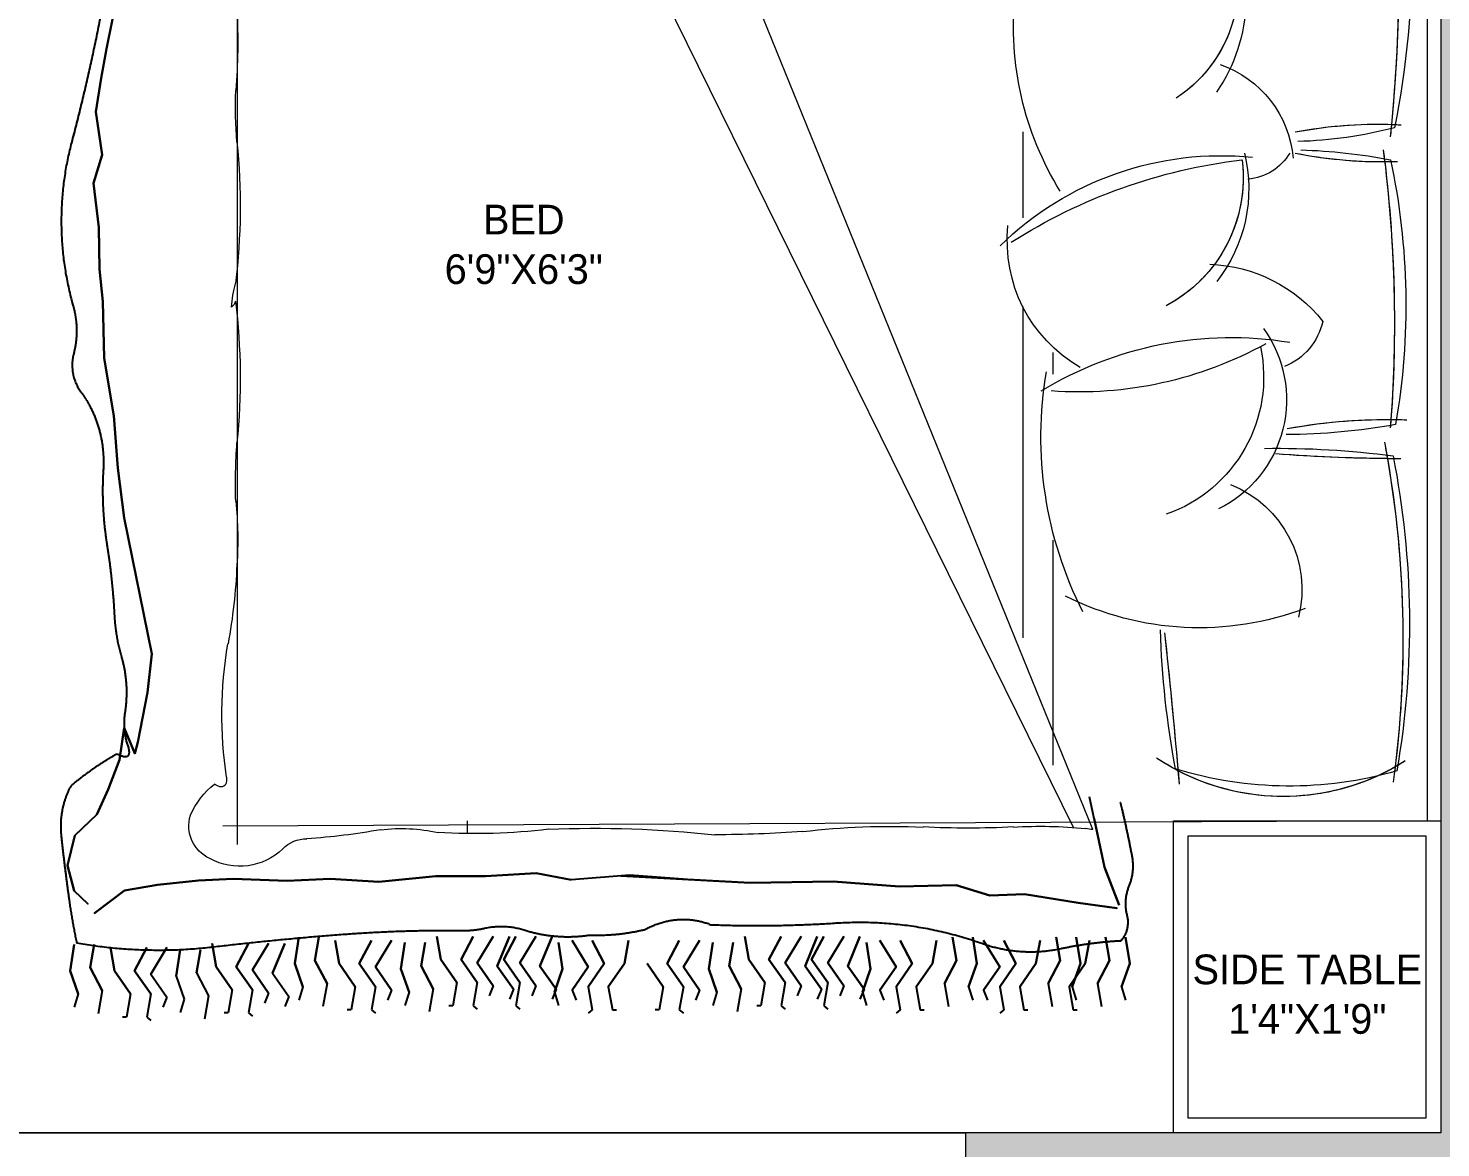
# Model space of a CAD drawing. Header units: inches. Extents: x 2744 to 7136, y -4349 to -2068.
# Drawn here: x 5421.1 to 5516.1, y -4074.3 to -3998.9 of the extents above; entities that cross this region are included whole.
import ezdxf

# ---------------------------------------------------------------- set-up
doc = ezdxf.new("R2010")
doc.units = ezdxf.units.IN
doc.header["$MEASUREMENT"] = 0
doc.linetypes.add('1', pattern=[0])
doc.layers.add('1_text', color=252, linetype='Continuous')
doc.layers.add('col.', color=31, linetype='Continuous', lineweight=0)
doc.layers.add('DIM', color=40, linetype='1', lineweight=0)
doc.layers.add('HATCH', color=251, linetype='Continuous', lineweight=0, transparency=0.75)
doc.styles.add('HEMI', font='stylu.ttf')

# ---------------------------------------------------------------- blocks, each defined once
blk = doc.blocks.new('RUG')
at = {"color": 252, "true_color": 0x939598}
for p, q in [((35282.321, -13409.025), (35281.32, -13404.299)), ((35281.628, -13405.754), (35282.321, -13409.025)), ((35282.321, -13409.025), (35283.32, -13411.59)), ((35283.32, -13411.59), (35282.321, -13409.025)), ((35218.112, -13416.229), (35219.198, -13417.787)), ((35218.112, -13416.229), (35219.198, -13417.787)), ((35219.83, -13416.366), (35220.373, -13417.924)), ((35219.83, -13416.366), (35220.373, -13417.924)), ((35221.188, -13416.144), (35222.002, -13417.701)), ((35221.188, -13416.144), (35222.002, -13417.701)), ((35226.318, -13416.174), (35227.404, -13417.731)), ((35226.318, -13416.174), (35227.404, -13417.731)), ((35214.854, -13417.342), (35214.583, -13418.9)), ((35214.854, -13417.342), (35214.583, -13418.9)), ((35223.603, -13417.286), (35223.332, -13418.844)), ((35223.603, -13417.286), (35223.332, -13418.844)), ((35224.961, -13417.286), (35224.689, -13418.844)), ((35224.961, -13417.286), (35224.689, -13418.844)), ((35228.352, -13417.083), (35228.08, -13417.973)), ((35228.352, -13417.083), (35228.08, -13417.973)), ((35229.981, -13416.86), (35229.709, -13418.418)), ((35229.981, -13416.86), (35229.709, -13418.418)), ((35231.881, -13417.083), (35231.61, -13418.64)), ((35231.881, -13417.083), (35231.61, -13418.64)), ((35233.239, -13417.083), (35232.967, -13418.64)), ((35233.239, -13417.083), (35232.967, -13418.64)), ((35234.325, -13417.305), (35234.053, -13417.973)), ((35234.325, -13417.305), (35234.053, -13417.973)), ((35235.5, -13417.442), (35235.228, -13418.332)), ((35235.5, -13417.442), (35235.228, -13418.332)), ((35237.129, -13417.22), (35236.857, -13418.777)), ((35237.129, -13417.22), (35236.857, -13418.777)), ((35238.73, -13416.804), (35238.459, -13418.362)), ((35238.73, -13416.804), (35238.459, -13418.362)), ((35240.088, -13416.804), (35239.816, -13418.362)), ((35240.088, -13416.804), (35239.816, -13418.362)), ((35241.174, -13417.027), (35240.902, -13417.695)), ((35241.174, -13417.027), (35240.902, -13417.695)), ((35242.531, -13417.25), (35242.26, -13417.917)), ((35242.531, -13417.25), (35242.26, -13417.917)), ((35242.959, -13416.804), (35242.687, -13418.362)), ((35242.959, -13416.804), (35242.687, -13418.362)), ((35244.045, -13417.027), (35243.773, -13417.695)), ((35244.045, -13417.027), (35243.773, -13417.695)), ((35245.402, -13417.25), (35245.131, -13417.917)), ((35245.402, -13417.25), (35245.131, -13417.917)), ((35245.299, -13417.442), (35245.57, -13418.332)), ((35245.299, -13417.442), (35245.57, -13418.332)), ((35246.474, -13417.305), (35246.745, -13417.973)), ((35246.474, -13417.305), (35246.745, -13417.973)), ((35247.56, -13417.083), (35247.831, -13418.64)), ((35247.56, -13417.083), (35247.831, -13418.64)), ((35248.917, -13417.083), (35249.189, -13418.64)), ((35248.917, -13417.083), (35249.189, -13418.64)), ((35252.611, -13417.083), (35252.339, -13418.64)), ((35252.611, -13417.083), (35252.339, -13418.64)), ((35253.968, -13417.083), (35253.697, -13418.64)), ((35253.968, -13417.083), (35253.697, -13418.64)), ((35255.054, -13417.305), (35254.783, -13417.973)), ((35255.054, -13417.305), (35254.783, -13417.973)), ((35256.229, -13417.442), (35255.958, -13418.332)), ((35256.229, -13417.442), (35255.958, -13418.332)), ((35257.858, -13417.22), (35257.587, -13418.777)), ((35257.858, -13417.22), (35257.587, -13418.777)), ((35259.459, -13416.804), (35259.188, -13418.362)), ((35259.459, -13416.804), (35259.188, -13418.362)), ((35260.817, -13416.804), (35260.545, -13418.362)), ((35260.817, -13416.804), (35260.545, -13418.362)), ((35261.903, -13417.027), (35261.631, -13417.695)), ((35261.903, -13417.027), (35261.631, -13417.695)), ((35263.26, -13417.25), (35262.989, -13417.917)), ((35263.26, -13417.25), (35262.989, -13417.917)), ((35263.688, -13416.804), (35263.416, -13418.362)), ((35263.688, -13416.804), (35263.416, -13418.362)), ((35264.774, -13417.027), (35264.502, -13417.695)), ((35264.774, -13417.027), (35264.502, -13417.695)), ((35266.131, -13417.25), (35265.86, -13417.917)), ((35266.131, -13417.25), (35265.86, -13417.917)), ((35266.028, -13417.442), (35266.3, -13418.332)), ((35266.028, -13417.442), (35266.3, -13418.332)), ((35267.203, -13417.305), (35267.475, -13417.973)), ((35267.203, -13417.305), (35267.475, -13417.973)), ((35268.289, -13417.083), (35268.561, -13418.64)), ((35268.289, -13417.083), (35268.561, -13418.64)), ((35269.647, -13417.083), (35269.918, -13418.64)), ((35269.647, -13417.083), (35269.918, -13418.64)), ((35271.547, -13416.86), (35271.819, -13418.418)), ((35271.547, -13416.86), (35271.819, -13418.418)), ((35273.176, -13417.083), (35273.447, -13417.973)), ((35273.176, -13417.083), (35273.447, -13417.973)), ((35274.18, -13417.305), (35274.451, -13417.973)), ((35274.18, -13417.305), (35274.451, -13417.973)), ((35275.266, -13417.083), (35275.537, -13418.64)), ((35275.266, -13417.083), (35275.537, -13418.64)), ((35276.623, -13417.083), (35276.895, -13418.64)), ((35276.623, -13417.083), (35276.895, -13418.64)), ((35278.524, -13416.86), (35278.795, -13418.418)), ((35278.524, -13416.86), (35278.795, -13418.418)), ((35279.945, -13417.083), (35280.217, -13418.64)), ((35279.945, -13417.083), (35280.217, -13418.64)), ((35280.153, -13417.083), (35280.424, -13417.973)), ((35280.153, -13417.083), (35280.424, -13417.973)), ((35281.846, -13416.86), (35282.117, -13418.418)), ((35281.846, -13416.86), (35282.117, -13418.418)), ((35283.475, -13417.083), (35283.746, -13417.973)), ((35283.475, -13417.083), (35283.746, -13417.973)), ((35213.225, -13417.565), (35212.954, -13418.455)), ((35213.225, -13417.565), (35212.954, -13418.455)), ((35216.755, -13417.565), (35216.483, -13419.122)), ((35216.755, -13417.565), (35216.483, -13419.122)), ((35218.112, -13417.565), (35217.841, -13419.122)), ((35218.112, -13417.565), (35217.841, -13419.122)), ((35219.198, -13417.787), (35218.927, -13418.455)), ((35219.198, -13417.787), (35218.927, -13418.455)), ((35220.373, -13417.924), (35220.102, -13418.814)), ((35220.373, -13417.924), (35220.102, -13418.814)), ((35222.002, -13417.701), (35221.731, -13419.259)), ((35222.002, -13417.701), (35221.731, -13419.259)), ((35226.047, -13417.509), (35225.775, -13418.176)), ((35226.047, -13417.509), (35225.775, -13418.176)), ((35227.404, -13417.731), (35227.133, -13418.399)), ((35227.404, -13417.731), (35227.133, -13418.399)), ((35238.459, -13418.362), (35238.187, -13418.362)), ((35238.459, -13418.362), (35238.187, -13418.362)), ((35239.816, -13418.362), (35240.088, -13418.585)), ((35239.816, -13418.362), (35240.088, -13418.585)), ((35242.687, -13418.362), (35242.959, -13418.585)), ((35242.687, -13418.362), (35242.959, -13418.585)), ((35259.188, -13418.362), (35258.916, -13418.362)), ((35259.188, -13418.362), (35258.916, -13418.362)), ((35260.545, -13418.362), (35260.817, -13418.585)), ((35260.545, -13418.362), (35260.817, -13418.585)), ((35263.416, -13418.362), (35263.688, -13418.585)), ((35263.416, -13418.362), (35263.688, -13418.585)), ((35216.483, -13419.122), (35216.212, -13419.122)), ((35216.483, -13419.122), (35216.212, -13419.122)), ((35217.841, -13419.122), (35218.112, -13419.345)), ((35217.841, -13419.122), (35218.112, -13419.345)), ((35223.332, -13418.844), (35223.06, -13418.844)), ((35223.332, -13418.844), (35223.06, -13418.844)), ((35224.689, -13418.844), (35224.961, -13419.066)), ((35224.689, -13418.844), (35224.961, -13419.066)), ((35231.61, -13418.64), (35231.338, -13418.64)), ((35231.61, -13418.64), (35231.338, -13418.64)), ((35232.967, -13418.64), (35233.239, -13418.863)), ((35232.967, -13418.64), (35233.239, -13418.863)), ((35247.831, -13418.64), (35247.56, -13418.863)), ((35247.831, -13418.64), (35247.56, -13418.863)), ((35249.189, -13418.64), (35249.46, -13418.64)), ((35249.189, -13418.64), (35249.46, -13418.64)), ((35252.339, -13418.64), (35252.068, -13418.64)), ((35252.339, -13418.64), (35252.068, -13418.64)), ((35253.697, -13418.64), (35253.968, -13418.863)), ((35253.697, -13418.64), (35253.968, -13418.863)), ((35268.561, -13418.64), (35268.289, -13418.863)), ((35268.561, -13418.64), (35268.289, -13418.863)), ((35269.918, -13418.64), (35270.19, -13418.64)), ((35269.918, -13418.64), (35270.19, -13418.64)), ((35275.537, -13418.64), (35275.266, -13418.863)), ((35275.537, -13418.64), (35275.266, -13418.863)), ((35276.895, -13418.64), (35277.166, -13418.64)), ((35276.895, -13418.64), (35277.166, -13418.64)), ((35280.217, -13418.64), (35280.488, -13418.64)), ((35280.217, -13418.64), (35280.488, -13418.64))]:
    blk.add_line(p, q, dxfattribs=at)
for points in [[(35215.959, -13349.818), (35215.127, -13353.955), (35214.766, -13355.911), (35214.406, -13358.188), (35214.85, -13361.074), (35214.267, -13362.998), (35214.628, -13365.98), (35214.655, -13368.77), (35214.877, -13370.95), (35214.988, -13374.766), (35215.626, -13378.647), (35215.903, -13382.174), (35216.319, -13385.509), (35218.177, -13394.68), (35217.9, -13397.278), (35217.235, -13400.613), (35217.04, -13401.389), (35216.319, -13399.661), (35216.014, -13401.81), (35215.238, -13403.798), (35214.489, -13405.497), (35212.992, -13406.908), (35212.52, -13408.929), (35212.964, -13410.628), (35213.879, -13411.494), (35212.964, -13410.628), (35212.52, -13408.929), (35212.992, -13406.908), (35214.489, -13405.497), (35215.238, -13403.798), (35216.014, -13401.81), (35216.319, -13399.661), (35217.04, -13401.389), (35217.235, -13400.613), (35217.9, -13397.278), (35218.177, -13394.68), (35216.319, -13385.509), (35215.903, -13382.174), (35215.626, -13378.647), (35214.988, -13374.766), (35214.877, -13370.95), (35214.655, -13368.77), (35214.628, -13365.98), (35214.267, -13362.998), (35214.85, -13361.074), (35214.406, -13358.188), (35214.766, -13355.911), (35215.127, -13353.955), (35215.959, -13349.818)], [(35249.764, -13409.619), (35258.472, -13410.083), (35264.046, -13409.987), (35268.511, -13410.34), (35272.338, -13410.243), (35274.612, -13410.949), (35276.941, -13410.853), (35280.546, -13411.43), (35283.153, -13411.783), (35280.546, -13411.43), (35276.941, -13410.853), (35274.612, -13410.949), (35272.338, -13410.243), (35268.511, -13410.34), (35264.046, -13409.987), (35258.472, -13410.083), (35254.257, -13409.859), (35250.374, -13409.57), (35246.408, -13409.891), (35244.051, -13409.442), (35240.64, -13409.634), (35237.312, -13409.634), (35233.458, -13410.019), (35230.185, -13409.827), (35227.301, -13409.955), (35223.668, -13409.827), (35221.339, -13409.923), (35218.566, -13410.211), (35216.347, -13410.596), (35214.323, -13412.135), (35216.347, -13410.596), (35218.566, -13410.211), (35221.339, -13409.923), (35223.668, -13409.827), (35227.301, -13409.955), (35230.185, -13409.827), (35233.458, -13410.019), (35237.312, -13409.634), (35240.64, -13409.634), (35244.051, -13409.442), (35246.408, -13409.891)]]:
    blk.add_lwpolyline(points, dxfattribs=at)
for points in [[(35237.373, -13413.689), (35237.644, -13415.247), (35238.73, -13416.804), (35237.644, -13415.247)], [(35239.816, -13413.689), (35239.002, -13415.247), (35240.088, -13416.804), (35239.002, -13415.247)], [(35241.174, -13413.689), (35240.088, -13415.469), (35241.174, -13417.027), (35240.088, -13415.469)], [(35242.26, -13413.689), (35241.445, -13415.692), (35242.531, -13417.25), (35241.445, -13415.692)], [(35242.687, -13413.689), (35241.873, -13415.247), (35242.959, -13416.804), (35241.873, -13415.247)], [(35244.045, -13413.689), (35242.959, -13415.469), (35244.045, -13417.027), (35242.959, -13415.469)], [(35245.131, -13413.689), (35244.316, -13415.692), (35245.402, -13417.25), (35244.316, -13415.692)], [(35258.102, -13413.689), (35258.373, -13415.247), (35259.459, -13416.804), (35258.373, -13415.247)], [(35260.545, -13413.689), (35259.731, -13415.247), (35260.817, -13416.804), (35259.731, -13415.247)], [(35261.903, -13413.689), (35260.817, -13415.469), (35261.903, -13417.027), (35260.817, -13415.469)], [(35262.989, -13413.689), (35262.174, -13415.692), (35263.26, -13417.25), (35262.174, -13415.692)], [(35263.416, -13413.689), (35262.602, -13415.247), (35263.688, -13416.804), (35262.602, -13415.247)], [(35264.774, -13413.689), (35263.688, -13415.469), (35264.774, -13417.027), (35263.688, -13415.469)], [(35265.86, -13413.689), (35265.045, -13415.692), (35266.131, -13417.25), (35265.045, -13415.692)], [(35212.954, -13414.227), (35212.682, -13416.007), (35213.225, -13417.565), (35212.682, -13416.007)], [(35214.311, -13414.227), (35214.04, -13415.784), (35214.854, -13417.342), (35214.04, -13415.784)], [(35215.397, -13414.449), (35215.669, -13416.007), (35216.755, -13417.565), (35215.669, -13416.007)], [(35217.841, -13414.449), (35217.026, -13416.007), (35218.112, -13417.565), (35217.026, -13416.007)], [(35219.198, -13414.449), (35218.112, -13416.229)], [(35220.102, -13414.586), (35219.83, -13416.366)], [(35221.459, -13414.586), (35221.188, -13416.144)], [(35222.246, -13414.171), (35222.517, -13415.729), (35223.603, -13417.286), (35222.517, -13415.729)], [(35224.689, -13414.171), (35223.875, -13415.729), (35224.961, -13417.286), (35223.875, -13415.729)], [(35226.047, -13414.171), (35224.961, -13415.951), (35226.047, -13417.509), (35224.961, -13415.951)], [(35227.133, -13414.171), (35226.318, -13416.174)], [(35228.08, -13413.745), (35227.809, -13415.525), (35228.352, -13417.083), (35227.809, -13415.525)], [(35229.438, -13413.745), (35229.166, -13415.303), (35229.981, -13416.86), (35229.166, -13415.303)], [(35230.524, -13413.967), (35230.795, -13415.525), (35231.881, -13417.083), (35230.795, -13415.525)], [(35232.967, -13413.967), (35232.153, -13415.525), (35233.239, -13417.083), (35232.153, -13415.525)], [(35234.325, -13413.967), (35233.239, -13415.748), (35234.325, -13417.305), (35233.239, -13415.748)], [(35235.228, -13414.104), (35234.957, -13415.885), (35235.5, -13417.442), (35234.957, -13415.885)], [(35236.586, -13414.104), (35236.314, -13415.662), (35237.129, -13417.22), (35236.314, -13415.662)], [(35245.57, -13414.104), (35245.842, -13415.885), (35245.299, -13417.442), (35245.842, -13415.885)], [(35246.474, -13413.967), (35247.56, -13415.748), (35246.474, -13417.305), (35247.56, -13415.748)], [(35247.831, -13413.967), (35248.646, -13415.525), (35247.56, -13417.083), (35248.646, -13415.525)], [(35250.275, -13413.967), (35250.003, -13415.525), (35248.917, -13417.083), (35250.003, -13415.525)], [(35253.697, -13413.967), (35252.882, -13415.525), (35253.968, -13417.083), (35252.882, -13415.525)], [(35255.054, -13413.967), (35253.968, -13415.748), (35255.054, -13417.305), (35253.968, -13415.748)], [(35255.958, -13414.104), (35255.686, -13415.885), (35256.229, -13417.442), (35255.686, -13415.885)], [(35257.315, -13414.104), (35257.044, -13415.662), (35257.858, -13417.22), (35257.044, -13415.662)], [(35266.3, -13414.104), (35266.571, -13415.885), (35266.028, -13417.442), (35266.571, -13415.885)], [(35267.203, -13413.967), (35268.289, -13415.748), (35267.203, -13417.305), (35268.289, -13415.748)], [(35268.561, -13413.967), (35269.375, -13415.525), (35268.289, -13417.083), (35269.375, -13415.525)], [(35271.004, -13413.967), (35270.733, -13415.525), (35269.647, -13417.083), (35270.733, -13415.525)], [(35272.09, -13413.745), (35272.362, -13415.303), (35271.547, -13416.86), (35272.362, -13415.303)], [(35273.447, -13413.745), (35273.719, -13415.525), (35273.176, -13417.083), (35273.719, -13415.525)], [(35274.18, -13413.967), (35275.266, -13415.748), (35274.18, -13417.305), (35275.266, -13415.748)], [(35275.537, -13413.967), (35276.352, -13415.525), (35275.266, -13417.083), (35276.352, -13415.525)], [(35277.981, -13413.967), (35277.709, -13415.525), (35276.623, -13417.083), (35277.709, -13415.525)], [(35279.067, -13413.745), (35279.338, -13415.303), (35278.524, -13416.86), (35279.338, -13415.303)], [(35281.303, -13413.967), (35281.031, -13415.525), (35279.945, -13417.083), (35281.031, -13415.525)], [(35280.424, -13413.745), (35280.696, -13415.525), (35280.153, -13417.083), (35280.696, -13415.525)], [(35282.389, -13413.745), (35282.66, -13415.303), (35281.846, -13416.86), (35282.66, -13415.303)], [(35283.746, -13413.745), (35284.018, -13415.525), (35283.475, -13417.083), (35284.018, -13415.525)], [(35251.525, -13415.525), (35252.611, -13417.083)]]:
    blk.add_lwpolyline(points, close=True, dxfattribs=at)
for points, weights in [([(35214.933, -13350.666), (35214.033, -13355.519), (35212.776, -13360.265)], [1, 0.999074465071, 1]), ([(35212.926, -13374.446), (35212.553, -13375.886), (35213.4, -13377.025)], [1, 0.876995828423, 1]), ([(35213.4, -13377.025), (35213.716, -13377.448), (35213.973, -13377.921)], [1, 0.99723641711, 1]), ([(35213.973, -13377.921), (35215.066, -13379.929), (35214.918, -13382.296)], [1, 0.950093000813, 1]), ([(35214.918, -13382.296), (35214.762, -13384.793), (35215.155, -13387.255)], [1, 0.991872082391, 1]), ([(35215.155, -13387.255), (35215.536, -13389.638), (35215.663, -13392.058)], [1, 0.998121958453, 1]), ([(35215.663, -13392.058), (35215.738, -13393.5), (35216.137, -13394.869)], [1, 0.991229700851, 1]), ([(35216.137, -13394.869), (35216.673, -13396.709), (35216.374, -13398.619)], [1, 0.968343748558, 1]), ([(35216.374, -13398.619), (35216.199, -13399.738), (35216.542, -13400.805)], [1, 0.964346709914, 1]), ([(35216.542, -13400.805), (35216.996, -13402.067), (35215.834, -13401.412)], [1, 0.868356374552, 1]), ([(35215.834, -13401.412), (35214.194, -13402.342), (35212.725, -13403.572)], [1, 0.998119366368, 1]), ([(35212.725, -13403.572), (35211.889, -13405.119), (35212.083, -13406.931)], [1, 0.942426610389, 1]), ([(35212.083, -13406.931), (35212.316, -13409.105), (35212.623, -13411.267)], [1, 0.999802238708, 1]), ([(35283.989, -13410.29), (35284.385, -13409.334), (35284.189, -13408.298)], [1, 0.945610610755, 1]), ([(35283.854, -13412.282), (35283.588, -13411.256), (35283.989, -13410.29)], [1, 0.932646346997, 1]), ([(35212.623, -13411.267), (35212.828, -13412.705), (35213.123, -13414.123)], [1, 0.999325190308, 1]), ([(35251.384, -13413.225), (35253.642, -13412.026), (35255.823, -13412.905)], [1, 0.960451563975, 1]), ([(35264.267, -13412.789), (35269.269, -13412.461), (35274.06, -13414.156)], [1, 0.984461760624, 1]), ([(35283.425, -13413.979), (35284.115, -13413.292), (35283.854, -13412.282)], [1, 0.838848701023, 1]), ([(35222.351, -13414.391), (35226.835, -13413.86), (35231.334, -13413.53)], [1, 0.999812657828, 1]), ([(35231.334, -13413.53), (35235.213, -13413.246), (35239.099, -13413.295)], [1, 0.999313337894, 1]), ([(35239.099, -13413.295), (35239.848, -13413.305), (35240.584, -13413.14)], [1, 0.994912245204, 1]), ([(35240.584, -13413.14), (35241.931, -13412.839), (35243.255, -13413.256)], [1, 0.973995781945, 1]), ([(35243.255, -13413.256), (35245.401, -13413.934), (35247.608, -13413.608)], [1, 0.980751849496, 1]), ([(35247.608, -13413.608), (35249.522, -13413.669), (35251.384, -13413.225)], [1, 0.991152452521, 1]), ([(35255.823, -13412.905), (35260.047, -13413.065), (35264.267, -13412.789)], [1, 0.999006692353, 1]), ([(35213.123, -13414.123), (35217.722, -13414.939), (35222.351, -13414.391)], [1, 0.991944177223, 1]), ([(35274.06, -13414.156), (35276.69, -13415.086), (35279.395, -13414.507)], [1, 0.971413520198, 1]), ([(35279.395, -13414.507), (35281.394, -13414.079), (35283.425, -13413.979)], [1, 0.997548370088, 1])]:
    blk.add_rational_spline(points, weights, degree=2, dxfattribs=at)
for points, weights, degree, knots in [([(35212.776, -13360.265), (35211.318, -13365.771), (35212.886, -13371.237), (35213.344, -13372.834), (35212.926, -13374.446)], [1, 0.952671455443, 1, 0.953557669583, 1], 2, [44.909288, 44.909288, 44.909288, 45.527069, 45.527069, 46.138993, 46.138993, 46.138993]), ([(35284.189, -13408.298), (35283.989, -13407.237), (35283.764, -13406.182), (35283.514, -13405.135), (35283.478, -13404.981), (35283.441, -13404.828), (35283.403, -13404.675)], [1, 0.999759655321, 0.999759655321, 1, 1, 1, 1], 3, [3.17159533, 3.17159533, 3.17159533, 3.17159533, 3.2253011, 3.2253011, 3.2253011, 3.23317706, 3.23317706, 3.23317706, 3.23317706])]:
    blk.add_rational_spline(points, weights, degree=degree, knots=knots, dxfattribs=at)
blk = doc.blocks.new('TRH')
at = {"color": 18, "true_color": 0x000000}
for p, q in [((2264.2, 444.29), (2264.2, 522.481)), ((2320.483, 445.442), (2282.724, 522.075)), ((2321.775, 445.298), (2290.345, 522.725)), ((2344.28, 520.885), (2344.28, 445.885)), ((2317.098, 486.471), (2317.098, 492.276)), ((2317.098, 458.202), (2317.098, 480.508)), ((2319.098, 475.948), (2319.098, 477.405)), ((2319.098, 449.639), (2319.098, 464.792)), ((2344.28, 445.885), (2263.202, 445.536)), ((2279.673, 445.035), (2279.673, 445.885))]:
    blk.add_line(p, q, dxfattribs=at)
at = {"color": 18, "lineweight": 0, "true_color": 0x000000}
blk.add_line((2345.2, 520.885), (2345.2, 445.885), dxfattribs=at)
blk.add_line((2345.2, 520.885), (2345.2, 445.885), dxfattribs=at)
at = {"color": 18, "true_color": 0x000000, "extrusion": (-2.1129e-45, 3.15544e-30, -1)}
for start_param, end_param in [(3.037753, 3.245432), (3.043869, 3.238811), (3.238811, 3.241045), (3.241045, 3.245432)]:
    blk.add_ellipse((2207.302, 503.286), major_axis=(-135.072, -1.662), ratio=0.928585, start_param=start_param, end_param=end_param, dxfattribs=at)
at = {"color": 18, "linetype": 'ByBlock', "true_color": 0x000000, "extrusion": (-2.10195e-45, 3.15544e-30, -1)}
for centre, major_axis, ratio, start_param, end_param in [((2271.849, 504.405), (-71.419, -0.632), 0.925814, 2.951729, 3.331457), ((2320.913, 501.296), (7.898, -7.898), 1, 4.950746, 6.102528), ((2227.449, 498.276), (25.998, -25.998), 1, 5.438158, 5.58588), ((2296.055, 494.078), (-22.624, -22.624), 1, 0.707625, 0.815492), ((2331.971, 492.615), (2.502, -2.502), 1, 6.023365, 6.99698), ((2271.357, 480.013), (5.359, -5.359), 1, 2.415891, 2.629797), ((2262.228, 450.043), (1.05, -1.83), 0.357201, -0.660025, 0.660025), ((2313.39, 504.95), (-42.11, -42.11), 1, -0.836404, -0.734393)]:
    blk.add_ellipse(centre, major_axis=major_axis, ratio=ratio, start_param=start_param, end_param=end_param, dxfattribs=at)
at = {"color": 18, "true_color": 0x000000, "extrusion": (-2.10195e-45, 3.15544e-30, -1)}
for centre, major_axis, ratio, start_param, end_param in [((2322.352, 502.266), (6.522, -6.522), 1, 4.963203, 6.490737), ((2322.352, 502.266), (6.522, -6.522), 1, 4.984242, 6.490737), ((2341.587, 435.68), (-26.323, -26.323), 1, 2.174488, 2.391881), ((2341.587, 435.68), (-26.323, -26.323), 1, 2.174488, 2.363188), ((2341.587, 435.68), (-26.323, -26.323), 1, 2.363188, 2.373051), ((2341.587, 435.68), (-26.323, -26.323), 1, 2.373051, 2.391881), ((2244.699, 457.437), (-97.932, -2.523), 0.851279, 3.003922, 3.014474), ((2244.699, 457.437), (-97.932, -2.523), 0.851279, 3.003922, 3.279264), ((2244.699, 457.437), (-97.932, -2.523), 0.851279, 3.014474, 3.017375), ((2244.699, 457.437), (-97.932, -2.523), 0.851279, 3.017375, 3.266975), ((2244.699, 457.437), (-97.932, -2.523), 0.851279, 3.270718, 3.279264), ((2244.699, 457.437), (-97.932, -2.523), 0.851279, 3.266975, 3.270718)]:
    blk.add_ellipse(centre, major_axis=major_axis, ratio=ratio, start_param=start_param, end_param=end_param, dxfattribs=at)
at = {"color": 18, "linetype": 'ByBlock', "true_color": 0x000000, "extrusion": (-1.75162e-45, 3.15544e-30, -1)}
for centre, major_axis, start_param, end_param in [((2337.349, 499.312), (14.788, -14.788), 1.79982, 2.460081), ((2334.766, 520.574), (20.485, -20.485), 0.529592, 0.757256), ((2330.385, 469.469), (14.987, -14.987), 3.150788, 4.028446), ((2322.135, 488.443), (-7.172, -7.172), 3.688398, 4.591633), ((2326.623, 474.237), (5.795, -5.795), 4.872384, 6.612043), ((2344.314, 471.75), (-18.405, -18.405), 0.315099, 0.95405), ((2334.751, 512.658), (28.826, -28.826), 0.602664, 0.784247), ((2241.273, 464.847), (-16.223, -16.223), 3.815452, 4.002481), ((2266.014, 444.077), (3.852, -3.852), 2.769943, 3.262997), ((2275.205, 433.286), (-8.545, -8.545), 2.2425, 2.564118), ((2318.207, 413.81), (-22.425, -22.425), 2.30003, 2.453784), ((2268.81, 442.519), (-1.527, -1.527), 1.549093, 2.381404), ((2264.341, 447.003), (2.95, -2.95), 0.013686, 1.286679)]:
    blk.add_ellipse(centre, major_axis=major_axis, ratio=1, start_param=start_param, end_param=end_param, dxfattribs=at)
at = {"color": 18, "linetype": 'ByBlock', "true_color": 0x000000, "extrusion": (-3.50325e-45, 3.15544e-30, -1)}
for centre, major_axis, start_param, end_param in [((2327.944, 489.861), (5.196, -5.196), 4.260933, 5.412149), ((2221.612, 475.674), (30.239, -30.239), 5.375999, 5.599353)]:
    blk.add_ellipse(centre, major_axis=major_axis, ratio=1, start_param=start_param, end_param=end_param, dxfattribs=at)
at = {"color": 18, "true_color": 0x000000, "extrusion": (-1.75162e-45, 3.15544e-30, -1)}
for centre, major_axis, start_param, end_param in [((2340.926, 463.417), (-20.764, -20.764), 2.167117, 2.410701), ((2340.926, 463.417), (-20.764, -20.764), 2.167117, 2.388874), ((2340.926, 463.417), (-20.764, -20.764), 2.388874, 2.397444), ((2340.926, 463.417), (-20.764, -20.764), 2.397444, 2.410701), ((2341.184, 519.275), (20.532, -20.532), 0.776989, 0.985705), ((2341.184, 519.275), (20.532, -20.532), 0.747456, 0.985705), ((2322.108, 489.205), (-6.929, -6.929), 3.807507, 5.009096), ((2322.108, 489.205), (-6.929, -6.929), 3.807507, 4.568678), ((2341.184, 519.275), (20.532, -20.532), 0.762461, 0.776989), ((2341.184, 519.275), (20.532, -20.532), 0.747456, 0.762461), ((2322.108, 489.205), (-6.929, -6.929), 4.568678, 5.009096), ((2320.857, 500.722), (-18.358, -18.358), -1.290749, -0.712972), ((2320.857, 500.722), (-18.358, -18.358), -1.290749, -0.712972)]:
    blk.add_ellipse(centre, major_axis=major_axis, ratio=1, start_param=start_param, end_param=end_param, dxfattribs=at)
at = {"color": 18, "linetype": 'ByBlock', "true_color": 0x000000, "extrusion": (-1.57646e-45, 3.15544e-30, -1)}
for centre, major_axis, start_param, end_param in [((2221.612, 487.256), (30.239, -30.239), 5.396221, 5.619576), ((2335.028, 474.288), (18.427, -18.427), 0.50486, 1.084563)]:
    blk.add_ellipse(centre, major_axis=major_axis, ratio=1, start_param=start_param, end_param=end_param, dxfattribs=at)
at = {"color": 18, "linetype": 'ByBlock', "true_color": 0x000000, "extrusion": (-1.05097e-45, 3.15544e-30, -1)}
blk.add_ellipse((2334.532, 451.804), major_axis=(-27.768, -27.768), ratio=1, start_param=2.388199, end_param=2.542849, dxfattribs=at)
at = {"color": 18, "true_color": 0x000000, "extrusion": (-2.091e-45, 3.15544e-30, -1)}
for start_param, end_param in [(3.048082, 3.054019), (3.048082, 3.235103), (3.054019, 3.056316), (3.056316, 3.229562), (3.229562, 3.233512), (3.233512, 3.235103)]:
    blk.add_ellipse((2231.171, 478.872), major_axis=(-110.88, -2.844), ratio=0.903473, start_param=start_param, end_param=end_param, dxfattribs=at)
at = {"color": 18, "true_color": 0x000000, "extrusion": (-2.97776e-45, 3.15544e-30, -1)}
blk.add_ellipse((2336.102, 453.872), major_axis=(25.991, -25.991), ratio=1, start_param=3.357671, end_param=3.810113, dxfattribs=at)
blk.add_ellipse((2336.102, 453.872), major_axis=(25.991, -25.991), ratio=1, start_param=3.357671, end_param=3.810113, dxfattribs=at)
at = {"color": 18, "linetype": 'ByBlock', "true_color": 0x000000, "extrusion": (-1.8392e-45, 3.15544e-30, -1)}
blk.add_ellipse((2284.907, 480.395), major_axis=(-57.936, -1.102), ratio=0.899123, start_param=2.969703, end_param=3.313482, dxfattribs=at)
at = {"color": 18, "linetype": 'ByBlock', "true_color": 0x000000, "extrusion": (-1.92679e-45, 3.15544e-30, -1)}
for centre, major_axis, ratio, start_param, end_param in [((2328.791, 486.422), (-11.716, -5.955), 0.855121, -0.497013, 0.497013), ((2333.117, 480.402), (-2.993, -2.993), 1, 4.139497, 5.119412), ((2305.749, 468.5), (-29.479, -29.479), 1, 0.759034, 0.853528), ((2280.253, 486.232), (29.134, -29.134), 1, 0.666874, 0.847418), ((2325.103, 468.038), (-16.251, -16.251), 1, -0.640096, -0.619014)]:
    blk.add_ellipse(centre, major_axis=major_axis, ratio=ratio, start_param=start_param, end_param=end_param, dxfattribs=at)
at = {"color": 18, "linetype": 'ByBlock', "true_color": 0x000000, "extrusion": (-2.8026e-45, 3.15544e-30, -1)}
for centre, major_axis, ratio, start_param, end_param in [((2328.136, 470.923), (-5.741, -11.348), 0.888413, 2.754911, 3.528274), ((2295.947, 534.539), (63.351, -63.351), 1, 0.71504, 0.781026)]:
    blk.add_ellipse(centre, major_axis=major_axis, ratio=ratio, start_param=start_param, end_param=end_param, dxfattribs=at)
at = {"color": 18, "linetype": 'ByBlock', "true_color": 0x000000, "extrusion": (-4.72938e-45, 3.15544e-30, -1)}
blk.add_ellipse((2257.647, 484.836), major_axis=(6.314, -4.192), ratio=0.299887, start_param=-0.106953, end_param=0.106953, dxfattribs=at)
at = {"color": 18, "linetype": 'ByBlock', "true_color": 0x000000, "extrusion": (-2.27711e-45, 3.15544e-30, -1)}
blk.add_ellipse((2331.1, 453.824), major_axis=(-17.394, -17.394), ratio=1, start_param=1.809107, end_param=2.516724, dxfattribs=at)
at = {"color": 18, "true_color": 0x000000, "extrusion": (-2.62743e-45, 3.15544e-30, -1)}
blk.add_ellipse((2323.497, 475.761), major_axis=(6.916, -6.916), ratio=1, start_param=5.289068, end_param=6.734078, dxfattribs=at)
blk.add_ellipse((2323.497, 475.761), major_axis=(6.916, -6.916), ratio=1, start_param=5.289068, end_param=6.734078, dxfattribs=at)
at = {"color": 18, "linetype": 'ByBlock', "true_color": 0x000000, "extrusion": (-4.90454e-45, 3.15544e-30, -1)}
blk.add_ellipse((2334.2, 411.711), major_axis=(-41.901, -41.901), ratio=1, start_param=2.341422, end_param=2.488024, dxfattribs=at)
at = {"color": 18, "true_color": 0x000000, "extrusion": (-1.57646e-45, 3.15544e-30, -1)}
for start_param in [0.795211, 0.787253]:
    blk.add_ellipse((2342.735, 584.944), major_axis=(81.092, -81.092), ratio=1, start_param=start_param, end_param=0.860991, dxfattribs=at)
at = {"color": 18, "true_color": 0x000000, "extrusion": (-8.75812e-46, 3.15544e-30, -1)}
for start_param, end_param in [(0.791582, 0.795211), (0.787253, 0.791582)]:
    blk.add_ellipse((2342.735, 584.944), major_axis=(81.092, -81.092), ratio=1, start_param=start_param, end_param=end_param, dxfattribs=at)
at = {"color": 18, "linetype": 'ByBlock', "true_color": 0x000000, "extrusion": (-2.09647e-45, 3.15544e-30, -1)}
blk.add_ellipse((2261.026, 458.878), major_axis=(-82.064, -0.984), ratio=0.841331, start_param=2.987405, end_param=3.295781, dxfattribs=at)
at = {"color": 18, "linetype": 'ByBlock', "true_color": 0x000000, "extrusion": (-4.2039e-45, 3.15544e-30, -1)}
blk.add_ellipse((2328.292, 461.48), major_axis=(5.347, -5.347), ratio=1, start_param=4.301006, end_param=5.748507, dxfattribs=at)
at = {"color": 18, "linetype": 'ByBlock', "true_color": 0x000000, "extrusion": (-7.00649e-46, 3.15544e-30, -1)}
for centre, major_axis, start_param, end_param in [((2227.451, 464.532), (25.97, -25.97), 5.536316, 5.682019), ((2263.35, 445.554), (1.719, -1.719), 1.215712, 2.653916), ((2288.259, 370.584), (52.893, -52.893), 3.885081, 4.03522)]:
    blk.add_ellipse(centre, major_axis=major_axis, ratio=1, start_param=start_param, end_param=end_param, dxfattribs=at)
at = {"color": 18, "linetype": 'ByBlock', "true_color": 0x000000, "extrusion": (-1.4013e-45, 3.15544e-30, -1)}
blk.add_ellipse((2328.949, 479.073), major_axis=(14.275, -14.275), ratio=1, start_param=0.42416, end_param=1.247956, dxfattribs=at)
at = {"color": 18, "linetype": 'ByBlock', "true_color": 0x000000, "extrusion": (-2.18953e-45, 3.15544e-30, -1)}
blk.add_ellipse((2451.443, 467.675), major_axis=(-124.784, -13.63), ratio=0.702701, start_param=-0.053395, end_param=0.053395, dxfattribs=at)
at = {"color": 18, "true_color": 0x000000, "extrusion": (-2.3209e-45, 3.15544e-30, -1)}
for start_param, end_param in [(3.134052, 3.147677), (3.134052, 3.149133), (3.147677, 3.147787), (3.147787, 3.149133)]:
    blk.add_ellipse((1388.228, 362.984), major_axis=(-938.898, -90.467), ratio=0.719735, start_param=start_param, end_param=end_param, dxfattribs=at)
at = {"color": 18, "linetype": 'ByBlock', "true_color": 0x000000, "extrusion": (-2.10742e-45, 3.15544e-30, -1)}
blk.add_ellipse((2294.163, 452.981), major_axis=(-31.02, 0.339), ratio=0.947244, start_param=-0.15335, end_param=0.15335, dxfattribs=at)
at = {"color": 18, "true_color": 0x000000, "extrusion": (-1.4013e-45, 3.15544e-30, -1)}
for start_param, end_param in [(1.266203, 1.375906), (0.21834, 1.375906), (0.21834, 0.256988), (0.357537, 1.266203), (0.270223, 0.357537), (0.256988, 0.270223)]:
    blk.add_ellipse((2334.59, 462.832), major_axis=(10.822, -10.822), ratio=1, start_param=start_param, end_param=end_param, dxfattribs=at)
at = {"color": 18, "linetype": 'ByBlock', "true_color": 0x000000, "extrusion": (-4.1601e-45, 3.15544e-30, -1)}
blk.add_ellipse((2265.488, 492.401), major_axis=(-5.869, 47.482), ratio=0.98775, start_param=3.088596, end_param=3.194589, dxfattribs=at)
at = {"color": 18, "linetype": 'ByBlock', "true_color": 0x000000, "extrusion": (-2.62743e-45, 3.15544e-30, -1)}
blk.add_ellipse((2308.233, 393.965), major_axis=(-36.453, -36.453), ratio=1, start_param=2.239784, end_param=2.397352, dxfattribs=at)

msp = doc.modelspace()

# ---------------------------------------------------------------- hatches: boundary and pattern name
at = {"layer": 'HATCH', "true_color": 0xc7c8ca, "transparency": 33554687}
h = msp.add_hatch(color=9, dxfattribs=at)
h.dxf.hatch_style = 1
h.paths.add_polyline_path([(5522.145, -3854.301), (5418.145, -3854.301), (5418.145, -3871.917), (5426.145, -3871.917), (5426.145, -3862.301), (5514.145, -3862.301), (5514.145, -3920.106), (5522.145, -3920.106)])
h.paths.add_polyline_path([(5426.145, -3895.917), (5418.145, -3895.917), (5418.145, -3912.301), (5378.145, -3912.301), (5378.145, -4079.301), (5412.145, -4079.301), (5412.145, -4073.301), (5386.145, -4073.301), (5386.145, -3920.301), (5426.145, -3920.301)])
h.paths.add_polyline_path([(5448.145, -3914.301), (5426.145, -3914.301), (5426.145, -3920.301), (5448.145, -3920.301)])
h.paths.add_polyline_path([(5514.145, -3914.301), (5481.145, -3914.301), (5481.145, -3920.106), (5514.145, -3920.106)], flags=17)
h.paths.add_polyline_path([(5522.145, -3954.301), (5516.145, -3954.301), (5516.145, -4073.301), (5484.145, -4073.301), (5484.145, -4079.301), (5516.145, -4079.301), (5516.145, -4139.301), (5537.145, -4139.301), (5537.145, -4133.301), (5522.145, -4133.301)])
h.paths.add_polyline_path([(5386.145, -4079.301), (5378.145, -4079.301), (5378.145, -4144.301), (5386.145, -4144.301)])
h.paths.add_polyline_path([(5522.145, -4139.301), (5516.145, -4139.301), (5516.145, -4144.301), (5516.145, -4197.301), (5522.145, -4197.301)])
h.paths.add_polyline_path([(5657.145, -4038.301), (5752.145, -4038.301), (5752.145, -4031.301), (5645.145, -4031.301), (5645.145, -4075.301), (5651.145, -4075.301), (5651.145, -4133.301), (5631.145, -4133.301), (5631.145, -4139.301), (5651.145, -4139.301), (5651.145, -4197.301), (5657.145, -4197.301), (5657.145, -4191.301)])
h.paths.add_polyline_path([(5657.145, -4197.301), (5651.145, -4197.301), (5651.145, -4260.301), (5657.145, -4260.301)])
h.paths.add_polyline_path([(5819.145, -4191.301), (5794.145, -4191.301), (5794.145, -4143.301), (5792.145, -4143.301), (5792.145, -4031.301), (5786.145, -4031.301), (5786.145, -4142.301), (5783.145, -4142.301), (5783.145, -4191.301), (5722.145, -4191.301), (5722.145, -4197.301), (5722.145, -4260.301), (5858.145, -4260.301), (5858.145, -4197.301), (5852.145, -4197.301), (5852.145, -4224.301), (5852.145, -4252.301), (5822.145, -4252.301), (5728.145, -4252.301), (5728.145, -4197.301), (5819.145, -4197.301)])
h.paths.add_polyline_path([(5858.145, -4191.301), (5852.145, -4191.301), (5852.145, -4197.301), (5858.145, -4197.301)], flags=17)
h.paths.add_polyline_path([(5852.145, -4224.301), (5822.145, -4224.301), (5822.145, -4230.301), (5828.145, -4230.301), (5852.145, -4230.301)], flags=17)
h.paths.add_polyline_path([(5928.145, -4037.301), (5928.145, -4031.301), (5825.145, -4031.301), (5825.145, -4037.301), (5920.145, -4037.301), (5920.145, -4191.301), (5920.145, -4197.301), (5928.145, -4197.301), (5928.145, -4191.301)])
h.paths.add_polyline_path([(6026.145, -4037.301), (6018.145, -4037.301), (6018.145, -4085.301), (6026.145, -4085.301)])
h.paths.add_polyline_path([(6026.145, -3812.301), (5916.145, -3812.301), (5916.145, -3874.301), (5844.145, -3874.301), (5844.145, -3882.301), (5844.145, -3996.301), (5850.145, -3996.301), (5850.145, -3882.301), (5924.145, -3882.301), (5924.145, -3874.301), (5924.145, -3820.301), (6018.145, -3820.301), (6018.145, -3874.301), (5987.145, -3874.301), (5987.145, -3882.301), (6018.145, -3882.301), (6018.145, -4037.301), (6026.145, -4037.301)])
h.paths.add_polyline_path([(5844.145, -3874.301), (5792.145, -3874.301), (5792.145, -3861.409), (5786.145, -3861.409), (5786.145, -3863.301), (5786.145, -3876.301), (5780.145, -3876.301), (5780.145, -3915.301), (5733.145, -3915.301), (5733.145, -3887.301), (5727.145, -3887.301), (5727.145, -3915.301), (5727.145, -3921.301), (5778.145, -3921.301), (5778.145, -3965.301), (5792.145, -3965.301), (5792.145, -3916.301), (5798.145, -3916.301), (5798.145, -3882.301), (5844.145, -3882.301)])
h.paths.add_polyline_path([(5792.145, -3801.301), (5589.145, -3801.301), (5589.145, -3854.301), (5560.145, -3854.301), (5560.145, -3862.301), (5589.145, -3862.301), (5589.145, -3921.301), (5596.145, -3921.301), (5596.145, -3866.301), (5600.145, -3866.301), (5600.145, -3809.301), (5728.145, -3809.301), (5728.145, -3845.301), (5734.145, -3845.301), (5734.145, -3808.301), (5786.145, -3808.301), (5786.145, -3817.301), (5792.145, -3817.301)])
h.paths.add_polyline_path([(5811.145, -3959.301), (5792.145, -3959.301), (5792.145, -3965.301), (5811.145, -3965.301)], flags=17)

# ---------------------------------------------------------------- linework, layer by layer
at = {"layer": 'col.', "color": 48, "lineweight": 9, "ltscale": 10}
for points in [[(5498.145, -4052.301), (5516.145, -4052.301), (5516.145, -4073.301), (5498.145, -4073.301)], [(5499.145, -4053.301), (5515.145, -4053.301), (5515.145, -4072.301), (5499.145, -4072.301)]]:
    msp.add_lwpolyline(points, close=True, dxfattribs=at)
at = {"layer": 'DIM', "color": 18, "true_color": 0x000000}
for p, q in [((5516.145, -3954.301), (5516.145, -4073.301)), ((5484.145, -4073.301), (5412.145, -4073.301)), ((5516.145, -4073.301), (5484.145, -4073.301))]:
    msp.add_line(p, q, dxfattribs=at)
msp.add_lwpolyline([(5412.145, -4073.301), (5484.145, -4073.301), (5484.145, -4079.301), (5412.145, -4079.301)], close=True, dxfattribs=at)

# ---------------------------------------------------------------- block references
at = {"lineweight": 9}
msp.add_blockref('RUG', (-29788.814, 9353.616), dxfattribs=at)
at = {"layer": 'DIM', "color": 18, "true_color": 0x000000}
msp.add_blockref('TRH', (3170.944, -4498.186), dxfattribs=at)

# ---------------------------------------------------------------- texts
at = {"layer": '1_text', "color": 177, "ltscale": 0.15, "true_color": 0x293189, "char_height": 2, "width": 21.73939, "attachment_point": 5, "rotation": 0.00279, "style": 'HEMI'}
for s, insert in [('BED\\P6\'9"X6\'3"', (5454.411, -4013.506)), ('SIDE TABLE\\P1\'4"X1\'9"', (5507.164, -4063.977))]:
    msp.add_mtext(s, dxfattribs=dict(at, insert=insert))

doc.saveas('drawing.dxf')
